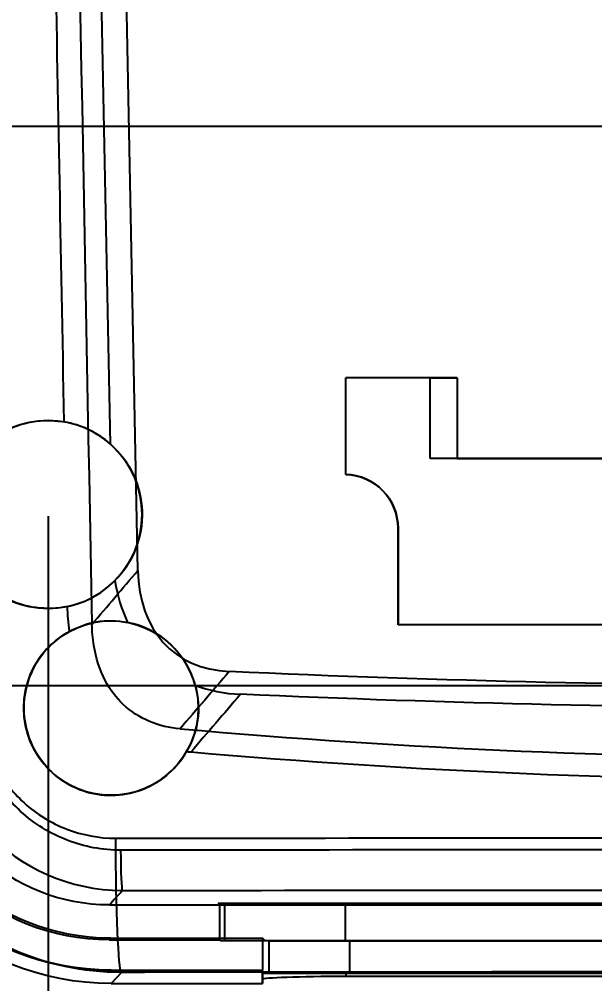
# Model space of a CAD drawing. Header units: inches. Extents: x -850 to 339, y -315 to 884.
# Drawn here: x -701.62 to -680.17, y 413.66 to 449.59 of the extents above; entities that cross this region are included whole.
import ezdxf

# ---------------------------------------------------------------- set-up
doc = ezdxf.new("R2010")
doc.units = ezdxf.units.IN
doc.header["$MEASUREMENT"] = 0
doc.layers.add('200', color=7, linetype='Continuous', true_color=0xffffff)
for name, color, linetype in [('VE200I1093$1011000101011', 255, 'Continuous'), ('VE200I1105$0000000000011', 255, 'Continuous'), ('VE200I1123$0000000000011', 255, 'Continuous'), ('VE200I1168$0000000000011', 255, 'Continuous'), ('VE200I1169$0000000000011', 255, 'Continuous'), ('VE200I1171$0000000000011', 255, 'Continuous'), ('VE200I1172$0000000000011', 255, 'Continuous'), ('VE200I1173$0000000000011', 255, 'Continuous'), ('VE200I1174$0000000000011', 255, 'Continuous'), ('VE200I1175$0000000000011', 255, 'Continuous'), ('VE200I1239$0010000001011', 255, 'Continuous'), ('VE200I1244$0000000000011', 255, 'Continuous'), ('VE200I1245$0000000000011', 255, 'Continuous'), ('VE200I1249$0000000000011', 255, 'Continuous'), ('VE200I1250$0000000000011', 255, 'Continuous'), ('VE200I1251$0000000000011', 255, 'Continuous'), ('VE200I1252$0000000000011', 255, 'Continuous'), ('VE200I1253$0010000001011', 255, 'Continuous'), ('VE200I1257$0000000000011', 255, 'Continuous'), ('VE200I1258$0001000000011', 255, 'Continuous'), ('VE200I1259$0011000001011', 255, 'Continuous'), ('VE200I1263$0011000001011', 255, 'Continuous'), ('VE200I1264$0000000000011', 255, 'Continuous'), ('VE200I1269$0001001010011', 255, 'Continuous'), ('VE200I1270$0000000000011', 255, 'Continuous'), ('VE200I1272$0000001010011', 255, 'Continuous'), ('VE200I1274$0000000000011', 255, 'Continuous'), ('VE200I1275$0010000001011', 255, 'Continuous'), ('VE200I1276$0001000000011', 255, 'Continuous'), ('VE200I1277$0000000000011', 255, 'Continuous'), ('VE200I1278$0001000000011', 255, 'Continuous'), ('VE200I1279$0011000001011', 255, 'Continuous'), ('VE200I1280$0001000000011', 255, 'Continuous'), ('VE200I1281$0000000000011', 255, 'Continuous'), ('VE200I1282$0001000000011', 255, 'Continuous'), ('VE200I1283$0001001010011', 255, 'Continuous'), ('VE200I1284$0001000000011', 255, 'Continuous'), ('VE200I1285$0011000001011', 255, 'Continuous'), ('VE200I1286$0001000000011', 255, 'Continuous'), ('VE200I1287$0001000000011', 255, 'Continuous'), ('VE200I501$0000000000011', 255, 'Continuous'), ('VE200I611$1011000101011', 255, 'Continuous'), ('VE200I612$1111101111011', 255, 'Continuous'), ('VE200I624$1001001110011', 255, 'Continuous'), ('VE200I627$0000000000011', 255, 'Continuous'), ('VE200I628$0000000000011', 255, 'Continuous'), ('VE200I629$0000000000011', 255, 'Continuous'), ('VE200I630$1011000101011', 255, 'Continuous'), ('VE200I686$0010000001011', 255, 'Continuous'), ('VE200I687$0011000001011', 255, 'Continuous'), ('VE200I688$0000000000011', 255, 'Continuous'), ('VE200I689$0011000001011', 255, 'Continuous'), ('VE200I690$0000000000011', 255, 'Continuous'), ('VE200I691$0011000001011', 255, 'Continuous'), ('VE200I700$0000000000011', 255, 'Continuous'), ('VE200I712$0000000000011', 255, 'Continuous'), ('VE200I713$0000000000011', 255, 'Continuous'), ('VE200I714$0011000001011', 255, 'Continuous'), ('VE200I715$0010000001011', 255, 'Continuous'), ('VE200I716$0000000000011', 255, 'Continuous'), ('VE200I717$0011000001011', 255, 'Continuous'), ('VE200I720$1111100101011', 255, 'Continuous'), ('VE200I721$1011000101011', 255, 'Continuous'), ('VE200I722$1010000101011', 255, 'Continuous'), ('VE200I723$1010000101011', 255, 'Continuous'), ('VE200I724$1110100101011', 255, 'Continuous'), ('VE200I725$1010000101011', 255, 'Continuous'), ('VE200I741$0000000000011', 255, 'Continuous'), ('VE200I742$0000000000011', 255, 'Continuous'), ('VE200I743$0000000000011', 255, 'Continuous'), ('VE200I760$0000000000011', 255, 'Continuous'), ('VE200I761$0000000000011', 255, 'Continuous'), ('VE200I762$0000000000011', 255, 'Continuous'), ('VE200I763$0000000000011', 255, 'Continuous'), ('VE200I764$0000000000011', 255, 'Continuous'), ('VE200I767$0000000000011', 255, 'Continuous'), ('VE200I768$0000000000011', 255, 'Continuous'), ('VE200I770$0000000000011', 255, 'Continuous'), ('VE200I772$0000000000011', 255, 'Continuous'), ('VE200I773$0000000000011', 255, 'Continuous'), ('VE200I774$0000000000011', 255, 'Continuous'), ('VE200I865$0000000000011', 255, 'Continuous'), ('VE200I909$0000000000011', 255, 'Continuous'), ('VE200I910$0000000000011', 255, 'Continuous'), ('VE200I911$0000000000011', 255, 'Continuous'), ('VE200I912$0000000000011', 255, 'Continuous'), ('VE200I915$0000000000011', 255, 'Continuous'), ('VE200I930$1000000100011', 255, 'Continuous'), ('VE200I931$1000000100011', 255, 'Continuous'), ('VE200I933$1001001110011', 255, 'Continuous'), ('VE200I940$1011000101011', 255, 'Continuous'), ('VE200I943$1000000100011', 255, 'Continuous'), ('VE200I949$1000000110011', 255, 'Continuous'), ('VE200I950$1101101110011', 255, 'Continuous'), ('VE200I952$1000000100011', 255, 'Continuous')]:
    doc.layers.add(name, color=color, linetype=linetype)
doc.dimstyles.get("Standard").update_dxf_attribs({"dimtxt": 5, "dimasz": 0.18, "dimexe": 0.18, "dimexo": 0.0625, "dimgap": 0.09, "dimtad": 0, "dimtih": 1, "dimtoh": 1, "dimzin": 0, "dimdsep": 46, "dimtxsty": 'Standard', "dimcen": 0.09, "dimclrt": 3, "dimadec": 0, "dimazin": 0, "dimtfac": 1, "dimtofl": 0, "dimtmove": 0, "dimatfit": 3, "dimfxl": 0, "dimtolj": 1, "dimtzin": 0, "dimarcsym": 0})

# ---------------------------------------------------------------- blocks, each defined once
blk = doc.blocks.new('*D51')
at = {"color": 0, "lineweight": -2}
for p, q in [((-711.048, 482.323), (-711.048, 390.817)), ((-629.379, 479.825), (-629.379, 390.817)), ((-710.868, 390.997), (-679.47, 390.997)), ((-629.559, 390.997), (-660.957, 390.997))]:
    blk.add_line(p, q, dxfattribs=at)
at = {"color": 0}
for points in [[(-710.868, 391.027), (-710.868, 390.967), (-711.048, 390.997)], [(-629.559, 391.027), (-629.559, 390.967), (-629.379, 390.997)]]:
    blk.add_solid(points, dxfattribs=at)
at = {"layer": 'Defpoints', "color": 0}
for p in [(-711.048, 482.386, 0.5), (-629.379, 479.888, 0.5), (-629.379, 390.997)]:
    blk.add_point(p, dxfattribs=at)
at = {"color": 3, "insert": (-670.213, 390.997), "char_height": 5, "attachment_point": 5}
blk.add_mtext('\\A1;81.67', dxfattribs=at)
blk = doc.blocks.new('*D49')
at = {"color": 0, "lineweight": -2}
for p, q in [((-670.263, 521.158), (-718.667, 521.158)), ((-718.487, 520.978), (-718.487, 475.547)), ((-718.487, 424.936), (-718.487, 470.367)), ((-670.263, 424.756), (-718.667, 424.756))]:
    blk.add_line(p, q, dxfattribs=at)
at = {"color": 0}
for points in [[(-718.517, 520.978), (-718.457, 520.978), (-718.487, 521.158)], [(-718.517, 424.936), (-718.457, 424.936), (-718.487, 424.756)]]:
    blk.add_solid(points, dxfattribs=at)
at = {"layer": 'Defpoints', "color": 0}
for p in [(-718.487, 521.158), (-670.2, 521.158, 15), (-670.2, 424.756, 15)]:
    blk.add_point(p, dxfattribs=at)
at = {"color": 3, "insert": (-718.487, 472.957), "char_height": 5, "attachment_point": 5}
blk.add_mtext('\\A1;96.40', dxfattribs=at)
blk = doc.blocks.new('*D45')
at = {"color": 0, "lineweight": -2}
for p, q in [((-700.54, 431.081), (-700.54, 406.288)), ((-639.86, 431.081), (-639.86, 406.288)), ((-700.36, 406.468), (-679.874, 406.468)), ((-640.04, 406.468), (-660.527, 406.468))]:
    blk.add_line(p, q, dxfattribs=at)
at = {"color": 0}
for points in [[(-700.36, 406.498), (-700.36, 406.438), (-700.54, 406.468)], [(-640.04, 406.498), (-640.04, 406.438), (-639.86, 406.468)]]:
    blk.add_solid(points, dxfattribs=at)
at = {"layer": 'Defpoints', "color": 0}
for p in [(-700.54, 431.143, 8.6), (-639.86, 431.143, 8.6), (-639.86, 406.468)]:
    blk.add_point(p, dxfattribs=at)
at = {"color": 3, "insert": (-670.2, 406.468), "char_height": 5, "attachment_point": 5}
blk.add_mtext('\\A1;60.68', dxfattribs=at)
blk = doc.blocks.new('*D43')
at = {"color": 0, "lineweight": -2}
for p, q in [((-703.722, 439.831), (-703.722, 445.787)), ((-703.542, 445.607), (-679.521, 445.607)), ((-636.987, 445.607), (-661.008, 445.607)), ((-636.807, 439.152), (-636.807, 445.787))]:
    blk.add_line(p, q, dxfattribs=at)
at = {"color": 0}
for points in [[(-703.542, 445.637), (-703.542, 445.577), (-703.722, 445.607)], [(-636.987, 445.637), (-636.987, 445.577), (-636.807, 445.607)]]:
    blk.add_solid(points, dxfattribs=at)
at = {"layer": 'Defpoints', "color": 0}
for p in [(-636.807, 445.607), (-703.722, 439.768, 7.484), (-636.807, 439.089, 14.867)]:
    blk.add_point(p, dxfattribs=at)
at = {"color": 3, "insert": (-670.265, 445.607), "char_height": 5, "attachment_point": 5}
blk.add_mtext('\\A1;66.91', dxfattribs=at)

msp = doc.modelspace()

# ---------------------------------------------------------------- linework, layer by layer
at = {"layer": '200', "color": 252}
for p, q in [((-689.45, 436.232, -26.8), (-689.45, 436.232, -28.5)), ((-689.45, 432.632, -26.8), (-689.45, 436.232, -26.8)), ((-685.3, 436.232, -28.5), (-689.45, 436.232, -28.5)), ((-689.45, 432.632, -28.5), (-689.45, 436.232, -28.5)), ((-686.3, 436.232, -26.8), (-689.45, 436.232, -26.8)), ((-686.3, 436.232, -26.8), (-685.3, 436.232, -27.3)), ((-686.3, 433.232, -26.8), (-686.3, 436.232, -26.8)), ((-685.3, 436.232, -27.3), (-685.3, 433.232, -27.3)), ((-685.3, 436.232, -27.3), (-685.3, 436.232, -28.5)), ((-685.3, 436.232, -28.5), (-685.3, 433.232, -28.5)), ((-679.6, 433.232, -26.8), (-686.3, 433.232, -26.8)), ((-685.3, 433.232, -27.3), (-686.3, 433.232, -26.8)), ((-685.3, 433.232, -27.3), (-685.3, 433.232, -28.5)), ((-685.3, 433.232, -28.5), (-678.6, 433.232, -28.5)), ((-689.45, 432.632, -26.8), (-689.45, 432.632, -28.5)), ((-687.5, 430.633, -28.5), (-687.5, 427.032, -28.5)), ((-687.5, 430.633, -26.8), (-687.5, 430.633, -28.5)), ((-687.5, 427.032, -26.8), (-687.5, 430.633, -26.8)), ((-687.5, 427.032, -28.5), (-687.5, 427.032, -26.8)), ((-657.9, 427.032, -26.8), (-687.5, 427.032, -26.8)), ((-657.9, 427.032, -28.5), (-687.5, 427.032, -28.5))]:
    msp.add_line(p, q, dxfattribs=at)
msp.add_arc((-689.5, 430.633, -28.5), 2, 0, 88.5675, dxfattribs=at)
at = {"layer": '200', "color": 252, "extrusion": (8.13755e-32, 1.73472e-15, -1)}
msp.add_arc((689.5, 430.633, 26.8), 2, 91.4325, 180, dxfattribs=at)
at = {"layer": 'VE200I1093$1011000101011', "color": 9, "extrusion": (-0.999142, -0.001445, -0.04139)}
msp.add_arc((-420.091, 27.986, 696.644), 5, 2.0018, 90.0034, dxfattribs=at)
at = {"layer": 'VE200I1105$0000000000011', "color": 9, "extrusion": (-0.999149, -0.00144, -0.041225)}
msp.add_arc((-419.639, 29.372, 696.542), 1.5, 2.0017, 90.0034, dxfattribs=at)
at = {"layer": 'VE200I1123$0000000000011', "color": 9, "extrusion": (0, 0, -1)}
msp.add_ellipse((-698.182, 423.679, -12.5), major_axis=(-6.456, -6.984), ratio=0.998871, start_param=5.537644, end_param=7.028729, dxfattribs=at)
at = {"layer": 'VE200I1168$0000000000011', "color": 9, "extrusion": (0, 0, -1)}
msp.add_arc((700.54, 431.143), 3.5, 131.4963, 224.6755, dxfattribs=at)
at = {"layer": 'VE200I1169$0000000000011', "color": 9}
msp.add_open_spline([(-699.819, 427.718, 2.045), (-700.203, 427.638, 2.028), (-700.606, 427.622, 2.01), (-700.995, 427.673, 1.992), (-701.383, 427.724, 1.974), (-701.769, 427.843, 1.956), (-702.119, 428.019, 1.939), (-702.469, 428.196, 1.923), (-702.793, 428.436, 1.907), (-703.065, 428.719, 1.894), (-703.336, 429.002, 1.88), (-703.563, 429.335, 1.869), (-703.725, 429.692, 1.861), (-703.754, 429.755, 1.859), (-703.78, 429.818, 1.858), (-703.805, 429.882, 1.857)], degree=3, knots=[0, 0, 0, 0, 0.239715, 0.239715, 0.239715, 0.479429, 0.479429, 0.479429, 0.719136, 0.719136, 0.719136, 0.958665, 0.958665, 0.958665, 1, 1, 1, 1], dxfattribs=at)
at = {"layer": 'VE200I1171$0000000000011', "color": 9}
msp.add_open_spline([(-703.956, 431.906, 1.849), (-703.871, 432.288, 1.854), (-703.718, 432.661, 1.861), (-703.511, 432.993, 1.872), (-703.305, 433.325, 1.882), (-703.037, 433.627, 1.895), (-702.732, 433.872, 1.91), (-702.427, 434.117, 1.925), (-702.075, 434.313, 1.942), (-701.706, 434.443, 1.959), (-701.337, 434.574, 1.976), (-700.94, 434.642, 1.995), (-700.548, 434.643, 2.012), (-700.347, 434.644, 2.022), (-700.146, 434.627, 2.031), (-699.949, 434.593, 2.039)], degree=3, knots=[0, 0, 0, 0, 0.221779, 0.221779, 0.221779, 0.443545, 0.443545, 0.443545, 0.665496, 0.665496, 0.665496, 0.887692, 0.887692, 0.887692, 1, 1, 1, 1], dxfattribs=at)
at = {"layer": 'VE200I1172$0000000000011', "color": 9, "extrusion": (0, 0, -1)}
msp.add_circle((700.54, 431.143, 4.4), 3.5, dxfattribs=at)
at = {"layer": 'VE200I1173$0000000000011', "color": 9}
msp.add_open_spline([(-695.061, 424.775), (-694.817, 423.866, 0.647), (-694.958, 423.051, 1.473), (-695.383, 422.311, 2.225)], degree=3, dxfattribs=at)
at = {"layer": 'VE200I1174$0000000000011', "color": 9}
msp.add_open_spline([(-699.745, 426.792, 2.048), (-699.107, 427.136, 1.334), (-698.403, 427.282, 0.587), (-697.583, 427.123)], degree=3, dxfattribs=at)
at = {"layer": 'VE200I1175$0000000000011', "color": 9}
msp.add_circle((-698.2, 423.932, -11.7), 3.25, dxfattribs=at)
at = {"layer": 'VE200I1239$0010000001011', "color": 9}
msp.add_line((-689.304, 414.058, -23), (-651.097, 414.058, -23), dxfattribs=at)
at = {"layer": 'VE200I1244$0000000000011', "color": 9}
msp.add_line((-689.45, 414.058, -4.7), (-650.95, 414.058, -4.7), dxfattribs=at)
at = {"layer": 'VE200I1245$0000000000011', "color": 9}
msp.add_line((-692.55, 414.058, -12.5), (-692.55, 414.058, -7.8), dxfattribs=at)
at = {"layer": 'VE200I1249$0000000000011', "color": 9}
msp.add_line((-692.55, 413.837, -7.8), (-692.55, 414.058, -7.8), dxfattribs=at)
at = {"layer": 'VE200I1250$0000000000011', "color": 9, "extrusion": (0, 1, 0)}
msp.add_arc((689.45, -7.8, 414.058), 3.1, 0, 90, dxfattribs=at)
at = {"layer": 'VE200I1251$0000000000011', "color": 9}
msp.add_line((-689.45, 414.058, -4.7), (-689.45, 413.946, -4.7), dxfattribs=at)
at = {"layer": 'VE200I1252$0000000000011', "color": 9}
msp.add_line((-692.302, 415.258, -20.105), (-692.452, 415.258, -15.823), dxfattribs=at)
at = {"layer": 'VE200I1253$0010000001011', "color": 9}
msp.add_line((-692.452, 415.258, -15.823), (-694.111, 415.258, -15.823), dxfattribs=at)
at = {"layer": 'VE200I1257$0000000000011', "color": 9}
msp.add_line((-694.15, 416.598, -14.7), (-694.16, 416.608, -14.414), dxfattribs=at)
at = {"layer": 'VE200I1258$0001000000011', "color": 9}
msp.add_line((-694.16, 416.608, -14.414), (-693.956, 416.608, -20.257), dxfattribs=at)
at = {"layer": 'VE200I1259$0011000001011', "color": 9}
msp.add_line((-693.956, 415.258, -20.257), (-694.111, 415.258, -15.823), dxfattribs=at)
at = {"layer": 'VE200I1263$0011000001011', "color": 9}
msp.add_line((-692.302, 414.058, -20.105), (-692.568, 414.058, -12.5), dxfattribs=at)
at = {"layer": 'VE200I1264$0000000000011', "color": 9}
msp.add_line((-692.568, 414.058, -12.5), (-692.568, 414.174, -12.5), dxfattribs=at)
at = {"layer": 'VE200I1269$0001001010011', "color": 9}
msp.add_line((-693.956, 416.648, -20.257), (-694.2, 416.648, -13.269), dxfattribs=at)
at = {"layer": 'VE200I1270$0000000000011', "color": 9}
msp.add_line((-689.304, 415.258, -23), (-651.097, 415.258, -23), dxfattribs=at)
at = {"layer": 'VE200I1272$0000001010011', "color": 9}
msp.add_line((-689.459, 416.648, -24.6), (-650.942, 416.648, -24.6), dxfattribs=at)
at = {"layer": 'VE200I1274$0000000000011', "color": 9}
msp.add_line((-689.459, 416.608, -24.6), (-650.942, 416.608, -24.6), dxfattribs=at)
at = {"layer": 'VE200I1275$0010000001011', "color": 9}
msp.add_line((-650.942, 415.258, -24.6), (-689.459, 415.258, -24.6), dxfattribs=at)
at = {"layer": 'VE200I1276$0001000000011', "color": 9}
msp.add_line((-689.459, 415.258, -24.6), (-689.459, 416.608, -24.6), dxfattribs=at)
at = {"layer": 'VE200I1277$0000000000011', "color": 9, "extrusion": (0, -1, 0)}
msp.add_arc((-689.304, -20, -415.258), 3, 182, 270, dxfattribs=at)
at = {"layer": 'VE200I1278$0001000000011', "color": 9}
msp.add_line((-689.304, 415.258, -23), (-689.304, 414.058, -23), dxfattribs=at)
at = {"layer": 'VE200I1279$0011000001011', "color": 9, "extrusion": (0, 1, 0)}
msp.add_arc((689.304, -20, 414.058), 3, 270, 358, dxfattribs=at)
at = {"layer": 'VE200I1280$0001000000011', "color": 9}
msp.add_line((-692.302, 414.058, -20.105), (-692.302, 415.258, -20.105), dxfattribs=at)
at = {"layer": 'VE200I1281$0000000000011', "color": 9}
msp.add_line((-694.16, 416.608, -14.414), (-694.2, 416.648, -13.269), dxfattribs=at)
at = {"layer": 'VE200I1282$0001000000011', "color": 9}
msp.add_line((-693.956, 416.608, -20.257), (-693.956, 416.648, -20.257), dxfattribs=at)
at = {"layer": 'VE200I1283$0001001010011', "color": 9, "extrusion": (0, -1, 0)}
msp.add_arc((-689.459, -20.1, -416.648), 4.5, 182, 270, dxfattribs=at)
at = {"layer": 'VE200I1284$0001000000011', "color": 9}
msp.add_line((-689.459, 416.648, -24.6), (-689.459, 416.608, -24.6), dxfattribs=at)
at = {"layer": 'VE200I1285$0011000001011', "color": 9, "extrusion": (0, 1, 0)}
msp.add_arc((689.459, -20.1, 415.258), 4.5, 270, 358, dxfattribs=at)
at = {"layer": 'VE200I1286$0001000000011', "color": 9}
msp.add_line((-693.956, 415.258, -20.257), (-693.956, 416.608, -20.257), dxfattribs=at)
at = {"layer": 'VE200I1287$0001000000011', "color": 9, "extrusion": (0, -1, 0)}
msp.add_arc((-689.459, -20.1, -416.608), 4.5, 182, 270, dxfattribs=at)
at = {"layer": 'VE200I501$0000000000011', "color": 9, "extrusion": (0.765897, 0.015013, 0.642788)}
msp.add_ellipse((-670.2, 27580.979, -667.429), major_axis=(513.308, -44632.345, 430.799), ratio=0.015013, start_param=5.365135, end_param=5.366208, dxfattribs=at)
at = {"layer": 'VE200I611$1011000101011', "color": 9}
msp.add_open_spline([(-703.046, 423.68, 3.897), (-702.996, 423.057, 3.899), (-702.651, 421.836, 3.916), (-701.515, 420.307, 3.971), (-699.889, 419.319, 4.045), (-698.643, 419.082, 4.098), (-698.02, 419.082, 4.124)], degree=3, dxfattribs=at)
at = {"layer": 'VE200I612$1111101111011', "color": 9}
msp.add_open_spline([(-698.02, 419.082, 4.124), (-679.484, 419.109, 4.892), (-660.917, 419.109, 4.892), (-642.381, 419.082, 4.124)], degree=3, dxfattribs=at)
at = {"layer": 'VE200I624$1001001110011', "color": 9}
msp.add_open_spline([(-695.624, 423.158, 4.219), (-696.012, 423.192, 4.204), (-696.401, 423.28, 4.189), (-696.76, 423.429, 4.175), (-697.121, 423.58, 4.161), (-697.461, 423.798, 4.147), (-697.745, 424.067, 4.135), (-698.01, 424.318, 4.124), (-698.233, 424.617, 4.115), (-698.404, 424.938, 4.108), (-698.623, 425.349, 4.099), (-698.764, 425.805, 4.093), (-698.839, 426.264, 4.09), (-698.881, 426.524, 4.088), (-698.904, 426.788, 4.087), (-698.909, 427.051, 4.087)], degree=3, knots=[0, 0, 0, 0, 0.207807, 0.207807, 0.207807, 0.417403, 0.417403, 0.417403, 0.61165, 0.61165, 0.61165, 0.860304, 0.860304, 0.860304, 1, 1, 1, 1], dxfattribs=at)
at = {"layer": 'VE200I627$0000000000011', "color": 9}
msp.add_line((-698.193, 414.174, -12.5), (-692.568, 414.174, -12.5), dxfattribs=at)
at = {"layer": 'VE200I628$0000000000011', "color": 9}
msp.add_line((-692.568, 414.058, -12.5), (-692.55, 414.058, -12.5), dxfattribs=at)
at = {"layer": 'VE200I629$0000000000011', "color": 9}
msp.add_line((-692.55, 414.058, -12.5), (-692.55, 413.673, -12.5), dxfattribs=at)
at = {"layer": 'VE200I630$1011000101011', "color": 9, "extrusion": (0, 0, -1)}
msp.add_ellipse((-698.182, 423.679, -12.5), major_axis=(-6.796, -7.351), ratio=0.998871, start_param=5.53759, end_param=7.028674, dxfattribs=at)
at = {"layer": 'VE200I686$0010000001011', "color": 9}
msp.add_line((-698.263, 415.297, -14.7), (-694.15, 415.297, -14.7), dxfattribs=at)
at = {"layer": 'VE200I687$0011000001011', "color": 9}
msp.add_line((-694.15, 415.297, -14.7), (-694.111, 415.258, -15.823), dxfattribs=at)
at = {"layer": 'VE200I688$0000000000011', "color": 9}
msp.add_line((-692.452, 415.258, -15.823), (-692.55, 415.357, -13), dxfattribs=at)
at = {"layer": 'VE200I689$0011000001011', "color": 9}
msp.add_line((-698.208, 415.357, -13), (-698.263, 415.297, -14.7), dxfattribs=at)
at = {"layer": 'VE200I690$0000000000011', "color": 9}
msp.add_line((-694.15, 416.598, -14.7), (-694.15, 415.297, -14.7), dxfattribs=at)
at = {"layer": 'VE200I691$0011000001011', "color": 9, "extrusion": (0, 0, -1)}
msp.add_ellipse((-698.253, 423.603, -14.7), major_axis=(-5.64, -6.102), ratio=0.998871, start_param=5.537649, end_param=7.028707, dxfattribs=at)
at = {"layer": 'VE200I700$0000000000011', "color": 9}
msp.add_line((-698.261, 416.598, -14.7), (-694.15, 416.598, -14.7), dxfattribs=at)
at = {"layer": 'VE200I712$0000000000011', "color": 9}
msp.add_line((-698.208, 415.357, -13), (-692.55, 415.357, -13), dxfattribs=at)
at = {"layer": 'VE200I713$0000000000011', "color": 9}
msp.add_line((-692.55, 415.357, -13), (-692.55, 414.156, -13), dxfattribs=at)
at = {"layer": 'VE200I714$0011000001011', "color": 9, "extrusion": (0, 0, -1)}
msp.add_ellipse((-698.198, 423.662, -13), major_axis=(-6.456, -6.984), ratio=0.998871, start_param=5.537644, end_param=7.028723, dxfattribs=at)
at = {"layer": 'VE200I715$0010000001011', "color": 9}
msp.add_line((-698.209, 414.156, -13), (-692.55, 414.156, -13), dxfattribs=at)
at = {"layer": 'VE200I716$0000000000011', "color": 9}
msp.add_line((-692.55, 414.156, -13), (-692.568, 414.174, -12.5), dxfattribs=at)
at = {"layer": 'VE200I717$0011000001011', "color": 9}
msp.add_line((-698.193, 414.174, -12.5), (-698.209, 414.156, -13), dxfattribs=at)
at = {"layer": 'VE200I720$1111100101011', "color": 9, "extrusion": (0, -0.999391, 0.034899)}
msp.add_ellipse((-670.2, 390.809, -667.254), major_axis=(0, -23.297, -667.129), ratio=0.999391, start_param=3.100191, end_param=3.182994, dxfattribs=at)
at = {"layer": 'VE200I721$1011000101011', "color": 9}
msp.add_line((-697.813, 414.085, -0.697), (-698.194, 413.673, -12.5), dxfattribs=at)
at = {"layer": 'VE200I722$1010000101011', "color": 9}
msp.add_line((-698.194, 413.673, -12.5), (-692.55, 413.673, -12.5), dxfattribs=at)
at = {"layer": 'VE200I723$1010000101011', "color": 9}
msp.add_line((-692.55, 413.673, -12.5), (-692.55, 413.837, -7.8), dxfattribs=at)
at = {"layer": 'VE200I724$1110100101011', "color": 9, "extrusion": (0, 0.999391, -0.034899)}
msp.add_ellipse((-689.45, 413.837, -7.8), major_axis=(0, 0.108, 3.1), ratio=0.999391, start_param=4.712389, end_param=6.283185, dxfattribs=at)
at = {"layer": 'VE200I725$1010000101011', "color": 9}
msp.add_line((-689.45, 413.946, -4.7), (-650.95, 413.946, -4.7), dxfattribs=at)
at = {"layer": 'VE200I741$0000000000011', "color": 9, "extrusion": (0, 0, -1)}
msp.add_arc((670.2, 942.417), 518.489, 267.43863, 272.56137, dxfattribs=at)
at = {"layer": 'VE200I742$0000000000011', "color": 9}
msp.add_arc((-698.2, 423.932), 3.25, 15.02, 79.0602, dxfattribs=at)
at = {"layer": 'VE200I743$0000000000011', "color": 9}
msp.add_line((-698.221, 433.765), (-698.989, 472.925), dxfattribs=at)
at = {"layer": 'VE200I760$0000000000011', "color": 9}
msp.add_ellipse((-689.082, 434.265), major_axis=(-7.337, -8.706), ratio=0.621273, start_param=0.220038, end_param=0.445594, dxfattribs=at)
at = {"layer": 'VE200I761$0000000000011', "color": 9}
msp.add_open_spline([(-693.371, 424.445, 0), (-693.987, 423.728, 0.744), (-694.604, 423.012, 1.488), (-695.22, 422.295, 2.232)], degree=3, dxfattribs=at)
at = {"layer": 'VE200I762$0000000000011', "color": 9, "extrusion": (0.036565, -0.008789, -0.999293)}
msp.add_arc((254.027, -774.916, -31.364), 5.983, 171.4968, 173.0704, dxfattribs=at)
at = {"layer": 'VE200I763$0000000000011', "color": 9}
msp.add_open_spline([(-699.745, 426.792, 2.048), (-700.065, 426.619, 2.034), (-700.359, 426.389, 2.021), (-700.604, 426.12, 2.01), (-700.849, 425.851, 1.999), (-701.051, 425.535, 1.99), (-701.193, 425.2, 1.983), (-701.335, 424.865, 1.976), (-701.421, 424.501, 1.972), (-701.444, 424.138, 1.971), (-701.467, 423.776, 1.97), (-701.428, 423.404, 1.972), (-701.329, 423.054, 1.977), (-701.231, 422.704, 1.981), (-701.071, 422.367, 1.989), (-700.863, 422.069, 1.998), (-700.655, 421.771, 2.008), (-700.392, 421.505, 2.02), (-700.097, 421.293, 2.033), (-699.802, 421.081, 2.046), (-699.466, 420.917, 2.061), (-699.117, 420.814, 2.076), (-698.768, 420.712, 2.091), (-698.396, 420.668, 2.107), (-698.032, 420.687, 2.122), (-697.669, 420.706, 2.137), (-697.303, 420.787, 2.152), (-696.967, 420.926, 2.165), (-696.63, 421.064, 2.179), (-696.312, 421.262, 2.191), (-696.04, 421.504, 2.202), (-695.781, 421.735, 2.212), (-695.556, 422.011, 2.22), (-695.383, 422.312, 2.227)], degree=3, knots=[0, 0, 0, 0, 0.091325, 0.091325, 0.091325, 0.182654, 0.182654, 0.182654, 0.273915, 0.273915, 0.273915, 0.365101, 0.365101, 0.365101, 0.456269, 0.456269, 0.456269, 0.54749, 0.54749, 0.54749, 0.638802, 0.638802, 0.638802, 0.730195, 0.730195, 0.730195, 0.821621, 0.821621, 0.821621, 0.913024, 0.913024, 0.913024, 1, 1, 1, 1], dxfattribs=at)
at = {"layer": 'VE200I764$0000000000011', "color": 9}
msp.add_open_spline([(-695.22, 422.296, 2.233), (-678.54, 420.87, 2.856), (-661.86, 420.87, 2.856), (-645.181, 422.296, 2.233)], degree=3, dxfattribs=at)
at = {"layer": 'VE200I767$0000000000011', "color": 9}
msp.add_open_spline([(-642.574, 418.635, 2.13), (-660.981, 418.661, 2.89), (-679.419, 418.661, 2.89), (-697.826, 418.635, 2.13)], degree=3, dxfattribs=at)
at = {"layer": 'VE200I768$0000000000011', "color": 9}
msp.add_open_spline([(-697.826, 418.635, 2.13), (-698.511, 418.634, 2.102), (-699.876, 418.896, 2.043), (-701.657, 419.987, 1.962), (-702.897, 421.668, 1.902), (-703.272, 423.009, 1.883), (-703.327, 423.692, 1.881)], degree=3, dxfattribs=at)
at = {"layer": 'VE200I770$0000000000011', "color": 9, "extrusion": (0.765897, 0.015013, 0.642788)}
msp.add_ellipse((-700.54, 431.143, 2.824), major_axis=(-3.499, -0.069, 4.171), ratio=0.642788, start_param=3.968543, end_param=4.523059, dxfattribs=at)
at = {"layer": 'VE200I772$0000000000011', "color": 9}
msp.add_open_spline([(-699.745, 426.792, 2.048), (-699.788, 427.099, 2.046), (-699.812, 427.409, 2.045), (-699.819, 427.718, 2.045)], degree=3, dxfattribs=at)
at = {"layer": 'VE200I773$0000000000011', "color": 9}
msp.add_open_spline([(-699.819, 427.718, 2.045), (-699.201, 427.849, 1.308), (-698.576, 428.152, 0.626), (-698.051, 428.682)], degree=3, dxfattribs=at)
at = {"layer": 'VE200I774$0000000000011', "color": 9}
msp.add_ellipse((-689.085, 434.163), major_axis=(-7.323, -8.602), ratio=0.620009, start_param=5.796595, end_param=6.007242, dxfattribs=at)
at = {"layer": 'VE200I865$0000000000011', "color": 9, "extrusion": (0, 0, -1)}
msp.add_ellipse((-698.198, 423.662, -13), major_axis=(-5.64, -6.102), ratio=0.998871, start_param=5.537649, end_param=7.028728, dxfattribs=at)
at = {"layer": 'VE200I909$0000000000011', "color": 9, "extrusion": (0, 0.999391, -0.034899)}
msp.add_ellipse((-670.2, 393.806, -667.376), major_axis=(0, -23.349, -668.629), ratio=0.999391, start_param=3.100356, end_param=3.18283, dxfattribs=at)
at = {"layer": 'VE200I910$0000000000011', "color": 9}
msp.add_line((-646.2, 416.648, -13.269), (-694.2, 416.648, -13.269), dxfattribs=at)
at = {"layer": 'VE200I911$0000000000011', "color": 9}
msp.add_open_spline([(-697.765, 417.135, 0.684), (-697.93, 416.956, -4.444), (-698.096, 416.777, -9.572), (-698.261, 416.598, -14.7)], degree=3, dxfattribs=at)
at = {"layer": 'VE200I912$0000000000011', "color": 9, "extrusion": (0, 0, -1)}
msp.add_ellipse((-698.253, 423.603, -14.7), major_axis=(-4.757, -5.146), ratio=0.998871, start_param=5.537632, end_param=7.028688, dxfattribs=at)
at = {"layer": 'VE200I915$0000000000011', "color": 9}
msp.add_open_spline([(-704.747, 423.574, 0.435), (-704.631, 422.103, 0.45), (-703.403, 418.914, 0.53), (-699.772, 417.134, 0.633), (-697.765, 417.135, 0.684)], degree=3, dxfattribs=at)
at = {"layer": 'VE200I930$1000000100011', "color": 9}
msp.add_open_spline([(-698.908, 427.051, 4.087), (-698.337, 427.721, 3.391), (-697.767, 428.391, 2.696), (-697.196, 429.06, 2)], degree=3, dxfattribs=at)
at = {"layer": 'VE200I931$1000000100011', "color": 9}
msp.add_line((-697.196, 429.06, 2), (-698.841, 512.951, 2), dxfattribs=at)
at = {"layer": 'VE200I933$1001001110011', "color": 9, "extrusion": (0.765897, 0.015013, 0.642788)}
msp.add_ellipse((-670.2, 27714.199, -667.429), major_axis=(514.84, -44765.551, 432.085), ratio=0.015013, start_param=5.365408, end_param=5.36789, dxfattribs=at)
at = {"layer": 'VE200I940$1011000101011', "color": 9}
msp.add_open_spline([(-697.813, 414.085, -0.697), (-699.24, 414.085, -0.704), (-701.993, 414.703, -0.725), (-705.201, 416.998, -0.783), (-707.17, 420.042, -0.857), (-707.699, 422.233, -0.903), (-707.783, 423.288, -0.923)], degree=3, dxfattribs=at)
at = {"layer": 'VE200I943$1000000100011', "color": 9}
msp.add_ellipse((-690.726, 432.228, 2), major_axis=(-5.234, -6.135), ratio=0.620284, start_param=5.673061, end_param=6.731759, dxfattribs=at)
at = {"layer": 'VE200I949$1000000110011', "color": 9}
msp.add_open_spline([(-693.792, 425.294, 2), (-694.401, 424.583, 2.738), (-695.012, 423.871, 3.478), (-695.624, 423.159, 4.219)], degree=3, dxfattribs=at)
at = {"layer": 'VE200I950$1101101110011', "color": 9}
msp.add_open_spline([(-695.624, 423.159, 4.219), (-678.675, 421.687, 4.861), (-661.726, 421.687, 4.861), (-644.777, 423.159, 4.219)], degree=3, dxfattribs=at)
at = {"layer": 'VE200I952$1000000100011', "color": 9, "extrusion": (0, 0, -1)}
msp.add_arc((670.2, 942.417, -2), 517.661, 267.38794, 272.61206, dxfattribs=at)

# ---------------------------------------------------------------- dimensions: what is measured, and where the dimension line sits
dim = msp.add_linear_dim(base=(-718.487, 521.158, -13), p1=(-670.2, 424.756, 2), p2=(-670.2, 521.158, 2), angle=90, dimstyle='Standard')
dim.commit()
dim.dimension.update_dxf_attribs({"geometry": '*D49', "text_midpoint": (-718.487, 472.957, -13)})
for base, p1, p2, picture, middle in [((-629.379, 390.997, -13), (-711.048, 482.386, -12.5), (-629.379, 479.888, -12.5), '*D51', (-670.213, 390.997, -13)), ((-636.80722, 445.60721, -13), (-703.72217, 439.76815, -5.51626), (-636.80722, 439.08926, 1.86748), '*D43', (-670.26469, 445.60721, -13)), ((-639.86, 406.468, -13), (-700.54, 431.143, -4.4), (-639.86, 431.143, -4.4), '*D45', (-670.2, 406.468, -13))]:
    dim = msp.add_linear_dim(base=base, p1=p1, p2=p2, dimstyle='Standard')
    dim.commit()
    dim.dimension.update_dxf_attribs({"geometry": picture, "text_midpoint": middle})

doc.saveas('drawing.dxf')
